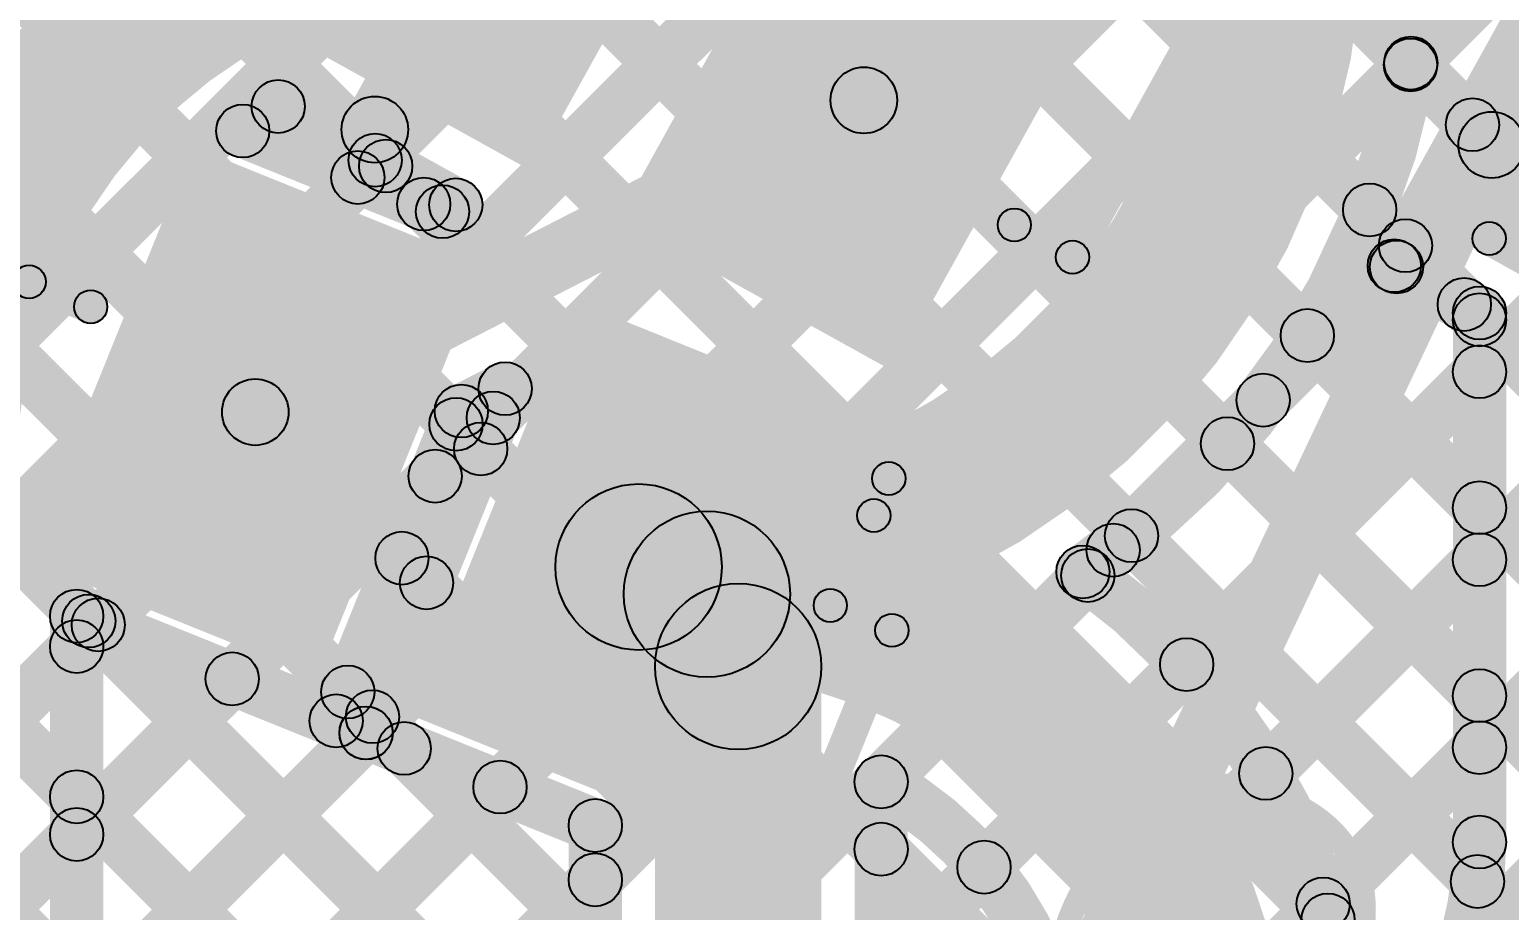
# Model space of a CAD drawing. Header units: millimetres. Extents: x -2.17 to 2.17, y -2.17 to 2.17.
# Drawn here: x -1.6756 to -1.453, y 0.6459 to 0.7785 of the extents above; entities that cross this region are included whole.
import ezdxf

# ---------------------------------------------------------------- set-up
doc = ezdxf.new("R2010")
doc.units = ezdxf.units.MM
doc.header["$MEASUREMENT"] = 0
for name, color, linetype in [('BottomLayer', 5, 'Continuous'), ('Mechanical2', 216, 'Continuous'), ('TopLayer', 1, 'Continuous'), ('TopOverlay', 2, 'Continuous'), ('TopPaste', 8, 'Continuous'), ('TopSolder', 216, 'Continuous')]:
    doc.layers.add(name, color=color, linetype=linetype)

# ---------------------------------------------------------------- blocks, each defined once
blk = doc.blocks.new('WS2812B_M____12')
at = {"layer": 'TopLayer'}
for points in [[(0.03504, 0.05079), (0.09409, 0.05079), (0.09409, 0.01142), (0.03504, 0.01142)], [(0.03504, -0.01142), (0.09409, -0.01142), (0.09409, -0.05079), (0.03504, -0.05079)]]:
    blk.add_hatch(color=1, dxfattribs=at).paths.add_polyline_path(points)
at = {"layer": 'TopOverlay'}
for points in [[(0.07, 0.0725), (0.07, 0.0675), (-0.07, 0.0675), (-0.07, 0.0725)], [(0.0725, 0.06), (0.0675, 0.06), (0.0675, 0.07), (0.0725, 0.07)]]:
    blk.add_hatch(color=2, dxfattribs=at).paths.add_polyline_path(points)
h = blk.add_hatch(color=2, dxfattribs=at)
edge = h.paths.add_edge_path()
edge.add_arc((0.07, 0.07), 0.0025, 0, 360)
h = blk.add_hatch(color=2, dxfattribs=at)
edge = h.paths.add_edge_path()
edge.add_arc((0.07, 0.07), 0.0025, 0, 360)
h = blk.add_hatch(color=2, dxfattribs=at)
edge = h.paths.add_edge_path()
edge.add_arc((0.07, 0.06), 0.0025, 0, 360)
at = {"layer": 'TopPaste'}
for points in [[(0.03504, 0.05079), (0.09409, 0.05079), (0.09409, 0.01142), (0.03504, 0.01142)], [(0.03504, -0.01142), (0.09409, -0.01142), (0.09409, -0.05079), (0.03504, -0.05079)]]:
    blk.add_hatch(color=8, dxfattribs=at).paths.add_polyline_path(points)
at = {"layer": 'TopSolder'}
for points in [[(0.03104, 0.05479), (0.09809, 0.05479), (0.09809, 0.00742), (0.03104, 0.00742)], [(0.03104, -0.00742), (0.09809, -0.00742), (0.09809, -0.05479), (0.03104, -0.05479)]]:
    blk.add_hatch(color=216, dxfattribs=at).paths.add_polyline_path(points)
at = {"layer": 'TopOverlay'}
for centre in [(0.07, 0.07), (0.07, 0.07), (0.07, 0.06)]:
    blk.add_circle(centre, 0.0025, dxfattribs=at)
blk = doc.blocks.new('WS2812B_M____123')
at = {"layer": 'TopLayer'}
for points in [[(-0.09409, 0.05079), (-0.03504, 0.05079), (-0.03504, 0.01142), (-0.09409, 0.01142)], [(-0.09409, -0.01142), (-0.03504, -0.01142), (-0.03504, -0.05079), (-0.09409, -0.05079)]]:
    blk.add_hatch(color=1, dxfattribs=at).paths.add_polyline_path(points)
at = {"layer": 'TopOverlay'}
h = blk.add_hatch(color=2, dxfattribs=at)
edge = h.paths.add_edge_path()
edge.add_arc((-0.07, 0.07), 0.0025, 0, 360)
h = blk.add_hatch(color=2, dxfattribs=at)
edge = h.paths.add_edge_path()
edge.add_arc((-0.07, 0.07), 0.0025, 0, 360)
for points in [[(0.07, 0.0725), (0.07, 0.0675), (-0.07, 0.0675), (-0.07, 0.0725)], [(-0.0675, 0.06), (-0.0725, 0.06), (-0.0725, 0.07), (-0.0675, 0.07)], [(-0.0675, -0.07), (-0.0725, -0.07), (-0.0725, -0.06), (-0.0675, -0.06)], [(0.07, -0.0675), (0.07, -0.0725), (-0.07, -0.0725), (-0.07, -0.0675)]]:
    blk.add_hatch(color=2, dxfattribs=at).paths.add_polyline_path(points)
h = blk.add_hatch(color=2, dxfattribs=at)
edge = h.paths.add_edge_path()
edge.add_arc((-0.091, 0.061), 0.0025, 0, 360)
h = blk.add_hatch(color=2, dxfattribs=at)
edge = h.paths.add_edge_path()
edge.add_arc((-0.085, 0.061), 0.0025, 0, 360)
h = blk.add_hatch(color=2, dxfattribs=at)
edge = h.paths.add_edge_path()
edge.add_arc((-0.07, 0.06), 0.0025, 0, 360)
h = blk.add_hatch(color=2, dxfattribs=at)
edge = h.paths.add_edge_path()
edge.add_arc((-0.07, -0.06), 0.0025, 0, 360)
h = blk.add_hatch(color=2, dxfattribs=at)
edge = h.paths.add_edge_path()
edge.add_arc((-0.07, -0.07), 0.0025, 0, 360)
h = blk.add_hatch(color=2, dxfattribs=at)
edge = h.paths.add_edge_path()
edge.add_arc((-0.07, -0.07), 0.0025, 0, 360)
at = {"layer": 'TopPaste'}
for points in [[(-0.09409, 0.05079), (-0.03504, 0.05079), (-0.03504, 0.01142), (-0.09409, 0.01142)], [(-0.09409, -0.01142), (-0.03504, -0.01142), (-0.03504, -0.05079), (-0.09409, -0.05079)]]:
    blk.add_hatch(color=8, dxfattribs=at).paths.add_polyline_path(points)
at = {"layer": 'TopSolder'}
for points in [[(-0.09809, 0.05479), (-0.03104, 0.05479), (-0.03104, 0.00742), (-0.09809, 0.00742)], [(-0.09809, -0.00742), (-0.03104, -0.00742), (-0.03104, -0.05479), (-0.09809, -0.05479)]]:
    blk.add_hatch(color=216, dxfattribs=at).paths.add_polyline_path(points)
at = {"layer": 'TopOverlay', "const_width": 0.005}
blk.add_lwpolyline([(-0.085, 0.061, 1), (-0.091, 0.061, 1)], format="xyb", close=True, dxfattribs=at)
at = {"layer": 'TopOverlay'}
for centre in [(-0.07, 0.07), (-0.07, 0.07), (-0.091, 0.061), (-0.085, 0.061), (-0.07, 0.06), (-0.07, -0.06), (-0.07, -0.07), (-0.07, -0.07)]:
    blk.add_circle(centre, 0.0025, dxfattribs=at)
blk = doc.blocks.new('C__0402_297')
at = {"layer": 'TopLayer'}
for points in [[(-0.0275, -0.0125), (-0.0275, 0.0125), (-0.0095, 0.0125), (-0.0095, -0.0125)], [(0.0095, -0.0125), (0.0095, 0.0125), (0.0275, 0.0125), (0.0275, -0.0125)]]:
    blk.add_hatch(color=1, dxfattribs=at).paths.add_polyline_path(points)
at = {"layer": 'TopOverlay'}
h = blk.add_hatch(color=2, dxfattribs=at)
edge = h.paths.add_edge_path()
edge.add_arc((-0.031, 0.016), 0.0025, 0, 360)
h = blk.add_hatch(color=2, dxfattribs=at)
edge = h.paths.add_edge_path()
edge.add_arc((-0.031, 0.016), 0.0025, 0, 360)
for points in [[(-0.031, 0.0135), (-0.031, 0.0185), (-0.011, 0.0185), (-0.011, 0.0135)], [(0.011, 0.0135), (0.011, 0.0185), (0.031, 0.0185), (0.031, 0.0135)], [(-0.0335, 0.016), (-0.0285, 0.016), (-0.0285, -0.016), (-0.0335, -0.016)], [(0.0285, 0.016), (0.0335, 0.016), (0.0335, -0.016), (0.0285, -0.016)], [(-0.031, -0.0185), (-0.031, -0.0135), (-0.011, -0.0135), (-0.011, -0.0185)], [(0.011, -0.0185), (0.011, -0.0135), (0.031, -0.0135), (0.031, -0.0185)]]:
    blk.add_hatch(color=2, dxfattribs=at).paths.add_polyline_path(points)
h = blk.add_hatch(color=2, dxfattribs=at)
edge = h.paths.add_edge_path()
edge.add_arc((-0.011, 0.016), 0.0025, 0, 360)
h = blk.add_hatch(color=2, dxfattribs=at)
edge = h.paths.add_edge_path()
edge.add_arc((0.011, 0.016), 0.0025, 0, 360)
h = blk.add_hatch(color=2, dxfattribs=at)
edge = h.paths.add_edge_path()
edge.add_arc((0.031, 0.016), 0.0025, 0, 360)
h = blk.add_hatch(color=2, dxfattribs=at)
edge = h.paths.add_edge_path()
edge.add_arc((0.031, 0.016), 0.0025, 0, 360)
h = blk.add_hatch(color=2, dxfattribs=at)
edge = h.paths.add_edge_path()
edge.add_arc((-0.031, -0.016), 0.0025, 0, 360)
h = blk.add_hatch(color=2, dxfattribs=at)
edge = h.paths.add_edge_path()
edge.add_arc((-0.031, -0.016), 0.0025, 0, 360)
h = blk.add_hatch(color=2, dxfattribs=at)
edge = h.paths.add_edge_path()
edge.add_arc((-0.011, -0.016), 0.0025, 0, 360)
h = blk.add_hatch(color=2, dxfattribs=at)
edge = h.paths.add_edge_path()
edge.add_arc((0.011, -0.016), 0.0025, 0, 360)
h = blk.add_hatch(color=2, dxfattribs=at)
edge = h.paths.add_edge_path()
edge.add_arc((0.031, -0.016), 0.0025, 0, 360)
h = blk.add_hatch(color=2, dxfattribs=at)
edge = h.paths.add_edge_path()
edge.add_arc((0.031, -0.016), 0.0025, 0, 360)
at = {"layer": 'TopPaste'}
for points in [[(-0.0275, -0.0125), (-0.0275, 0.0125), (-0.0095, 0.0125), (-0.0095, -0.0125)], [(0.0095, -0.0125), (0.0095, 0.0125), (0.0275, 0.0125), (0.0275, -0.0125)]]:
    blk.add_hatch(color=8, dxfattribs=at).paths.add_polyline_path(points)
at = {"layer": 'TopSolder'}
for points in [[(-0.02986, -0.01486), (-0.02986, 0.01486), (-0.00714, 0.01486), (-0.00714, -0.01486)], [(0.00714, -0.01486), (0.00714, 0.01486), (0.02986, 0.01486), (0.02986, -0.01486)]]:
    blk.add_hatch(color=216, dxfattribs=at).paths.add_polyline_path(points)
at = {"layer": 'TopOverlay'}
for centre in [(-0.031, 0.016), (-0.031, 0.016), (-0.011, 0.016), (0.011, 0.016), (0.031, 0.016), (0.031, 0.016), (-0.031, -0.016), (-0.031, -0.016), (-0.011, -0.016), (0.011, -0.016), (0.031, -0.016), (0.031, -0.016)]:
    blk.add_circle(centre, 0.0025, dxfattribs=at)

msp = doc.modelspace()

# ---------------------------------------------------------------- hatches: boundary and pattern name
at = {"layer": 'BottomLayer'}
for points in [[(-1.97159, 0.29206), (-1.97725, 0.29772), (-0.23354, 2.04143), (-0.22788, 2.03577)], [(-1.99988, 0.29206), (-2.00553, 0.29772), (-0.2655, 2.03775), (-0.25984, 2.0321)], [(-2.01578, 0.30445), (-2.02143, 0.3101), (-0.29746, 2.03408), (-0.2918, 2.02842)], [(-2.00928, 0.33922), (-2.01494, 0.34488), (-0.32944, 2.03038), (-0.32378, 2.02472)], [(-2.00279, 0.374), (-2.00845, 0.37966), (-0.36457, 2.02354), (-0.35891, 2.01788)], [(-1.9963, 0.40878), (-2.00195, 0.41444), (-0.39969, 2.0167), (-0.39403, 2.01104)], [(-1.9898, 0.44356), (-1.99546, 0.44921), (-0.43481, 2.00986), (-0.42916, 2.0042)], [(-1.94331, 0.29206), (-1.94897, 0.29772), (-1.16993, 1.07675), (-1.16428, 1.07109)], [(-1.74792, 1.04788), (-1.74226, 1.05354), (-0.98644, 0.29772), (-0.9921, 0.29206)], [(-1.91502, 0.29206), (-1.92068, 0.29772), (-1.16617, 1.05223), (-1.16051, 1.04657)], [(-1.75817, 1.02985), (-1.75251, 1.0355), (-1.01473, 0.29772), (-1.02038, 0.29206)], [(-1.88674, 0.29206), (-1.8924, 0.29772), (-1.16535, 1.02476), (-1.15969, 1.01911)], [(-1.76842, 1.01181), (-1.76276, 1.01747), (-1.04301, 0.29772), (-1.04867, 0.29206)], [(-1.85846, 0.29206), (-1.86411, 0.29772), (-1.15727, 1.00456), (-1.15161, 0.9989)], [(-1.77867, 0.99378), (-1.77302, 0.99944), (-1.0713, 0.29772), (-1.07695, 0.29206)], [(-1.83017, 0.29206), (-1.83583, 0.29772), (-1.14328, 0.99027), (-1.13762, 0.98461)], [(-1.80189, 0.29206), (-1.80754, 0.29772), (-1.12552, 0.97974), (-1.11986, 0.97409)], [(-1.78893, 0.97575), (-1.78327, 0.98141), (-1.09958, 0.29772), (-1.10524, 0.29206)], [(-1.79918, 0.95772), (-1.79352, 0.96337), (-1.12786, 0.29772), (-1.13352, 0.29206)], [(-1.80943, 0.93968), (-1.80377, 0.94534), (-1.15615, 0.29772), (-1.16181, 0.29206)], [(-1.81968, 0.92165), (-1.81402, 0.92731), (-1.18443, 0.29772), (-1.19009, 0.29206)], [(-1.82967, 0.90335), (-1.82401, 0.90901), (-1.21272, 0.29772), (-1.21837, 0.29206)], [(-1.83839, 0.88379), (-1.83273, 0.88945), (-1.241, 0.29772), (-1.24666, 0.29206)], [(-1.84712, 0.86424), (-1.84146, 0.86989), (-1.26929, 0.29772), (-1.27494, 0.29206)], [(-1.85584, 0.84468), (-1.85019, 0.85033), (-1.29757, 0.29772), (-1.30323, 0.29206)], [(-1.86457, 0.82512), (-1.85891, 0.83078), (-1.32585, 0.29772), (-1.33151, 0.29206)]]:
    msp.add_hatch(color=5, dxfattribs=at).paths.add_polyline_path(points)
at = {"layer": 'TopLayer'}
for points in [[(-1.46504, 0.77033), (-1.47069, 0.77599), (-1.44256, 0.80412), (-1.4369, 0.79847)], [(-1.6193, 0.761), (-1.62804, 0.76585), (-1.60888, 0.80042), (-1.60013, 0.79557)], [(-1.4668, 0.741), (-1.4738, 0.74488), (-1.45149, 0.78511), (-1.4445, 0.78123)], [(-1.47064, 0.77061), (-1.46499, 0.77626), (-1.45571, 0.76698), (-1.46137, 0.76133)], [(-1.63937, 0.71646), (-1.64393, 0.72536), (-1.55238, 0.77229), (-1.54782, 0.76339)], [(-1.64014, 0.76341), (-1.63627, 0.77041), (-1.60955, 0.7556), (-1.61343, 0.7486)], [(-1.64504, 0.75951), (-1.64204, 0.76693), (-1.61198, 0.75479), (-1.61498, 0.74737)], [(-1.45807, 0.75674), (-1.45322, 0.76549), (-1.43354, 0.75458), (-1.43839, 0.74584)], [(-1.62339, 0.7534), (-1.62905, 0.75905), (-1.62645, 0.76165), (-1.62079, 0.756)], [(-1.62486, 0.75512), (-1.6192, 0.76077), (-1.61348, 0.75505), (-1.61914, 0.74939)], [(-1.47684, 0.74851), (-1.47118, 0.75417), (-1.4658, 0.74879), (-1.47145, 0.74313)], [(-1.47145, 0.74313), (-1.4658, 0.74879), (-1.45694, 0.73993), (-1.4626, 0.73428)], [(-1.47224, 0.73944), (-1.46836, 0.74644), (-1.45553, 0.73933), (-1.45941, 0.73233)], [(-1.48721, 0.71988), (-1.49286, 0.72554), (-1.47281, 0.74559), (-1.46715, 0.73994)], [(-1.4626, 0.73428), (-1.45694, 0.73993), (-1.45464, 0.73763), (-1.4603, 0.73197)], [(-1.48621, 0.72961), (-1.48056, 0.73526), (-1.45464, 0.70935), (-1.4603, 0.70369)], [(-1.45347, 0.6562), (-1.46147, 0.6562), (-1.46147, 0.73583), (-1.45347, 0.73583)], [(-1.60882, 0.71751), (-1.61247, 0.72463), (-1.6059, 0.728), (-1.60225, 0.72088)], [(-1.49872, 0.68009), (-1.50437, 0.68574), (-1.4603, 0.72982), (-1.45464, 0.72416)], [(-1.6213, 0.67113), (-1.62871, 0.67413), (-1.60778, 0.72594), (-1.60036, 0.72294)], [(-1.62578, 0.67294), (-1.6332, 0.67594), (-1.61436, 0.72257), (-1.60694, 0.71957)], [(-1.61177, 0.70845), (-1.61743, 0.71411), (-1.60868, 0.72285), (-1.60303, 0.7172)], [(-1.61428, 0.71625), (-1.60862, 0.72191), (-1.60491, 0.71819), (-1.61057, 0.71254)], [(-1.49822, 0.71333), (-1.49256, 0.71899), (-1.45464, 0.68106), (-1.4603, 0.67541)], [(-1.51266, 0.69948), (-1.507, 0.70514), (-1.45496, 0.6531), (-1.46062, 0.64744)], [(-1.62242, 0.69611), (-1.61676, 0.70176), (-1.61305, 0.69805), (-1.6187, 0.69239)], [(-1.51358, 0.6935), (-1.51924, 0.69916), (-1.51543, 0.70297), (-1.50977, 0.69732)], [(-1.4868, 0.66371), (-1.49246, 0.66937), (-1.4603, 0.70153), (-1.45464, 0.69588)], [(-1.67002, 0.6865), (-1.66703, 0.69392), (-1.62799, 0.67815), (-1.63099, 0.67073)], [(-1.66452, 0.63943), (-1.67252, 0.63943), (-1.67252, 0.69021), (-1.66452, 0.69021)], [(-1.6657, 0.68281), (-1.67135, 0.68847), (-1.6681, 0.69172), (-1.66244, 0.68607)], [(-1.66953, 0.68664), (-1.66387, 0.6923), (-1.58767, 0.6161), (-1.59333, 0.61045)], [(-1.6657, 0.65453), (-1.67135, 0.66018), (-1.64795, 0.68358), (-1.6423, 0.67793)], [(-1.63056, 0.67596), (-1.6249, 0.68162), (-1.62119, 0.6779), (-1.62684, 0.67225)], [(-1.5565, 0.59095), (-1.5815, 0.59095), (-1.5815, 0.68263), (-1.5565, 0.68263)], [(-1.62684, 0.67225), (-1.62119, 0.6779), (-1.61641, 0.67313), (-1.62207, 0.66747)], [(-1.65831, 0.63362), (-1.66397, 0.63928), (-1.62781, 0.67545), (-1.62215, 0.66979)], [(-1.6265, 0.66892), (-1.62351, 0.67634), (-1.589, 0.6624), (-1.592, 0.65498)], [(-1.62207, 0.66747), (-1.61641, 0.67313), (-1.58767, 0.64439), (-1.59333, 0.63873)], [(-1.47817, 0.64406), (-1.48383, 0.64972), (-1.4603, 0.67325), (-1.45464, 0.66759)], [(-1.67135, 0.66019), (-1.6657, 0.66584), (-1.61708, 0.61723), (-1.62274, 0.61157)], [(-1.64108, 0.62258), (-1.64673, 0.62824), (-1.60766, 0.66731), (-1.602, 0.66165)], [(-1.5435, 0.59095), (-1.5515, 0.59095), (-1.5515, 0.66526), (-1.5435, 0.66526)], [(-1.5865, 0.59095), (-1.5945, 0.59095), (-1.5945, 0.65869), (-1.5865, 0.65869)], [(-1.55033, 0.6523), (-1.54467, 0.65796), (-1.51773, 0.63101), (-1.52339, 0.62536)], [(-1.54467, 0.63413), (-1.55033, 0.63979), (-1.53485, 0.65526), (-1.52919, 0.64961)], [(-1.62187, 0.6135), (-1.62752, 0.61916), (-1.59333, 0.65336), (-1.58767, 0.6477)], [(-1.48311, 0.64165), (-1.47745, 0.6473), (-1.46194, 0.63179), (-1.4676, 0.62614)]]:
    msp.add_hatch(color=1, dxfattribs=at).paths.add_polyline_path(points)
h = msp.add_hatch(color=1, dxfattribs=at)
edge = h.paths.add_edge_path()
edge.add_arc((-1.46786, 0.77316), 0.004, 0, 360)
h = msp.add_hatch(color=1, dxfattribs=at)
edge = h.paths.add_edge_path()
edge.add_arc((-1.46782, 0.77343), 0.004, 0, 360)
h = msp.add_hatch(color=1, dxfattribs=at)
edge = h.paths.add_edge_path()
edge.add_arc((-1.5501, 0.76784), 0.005, 0, 360)
h = msp.add_hatch(color=1, dxfattribs=at)
edge = h.paths.add_edge_path()
edge.add_arc((-1.6382, 0.76691), 0.004, 0, 360)
h = msp.add_hatch(color=1, dxfattribs=at)
edge = h.paths.add_edge_path()
edge.add_arc((-1.6382, 0.76691), 0.004, 0, 360)
h = msp.add_hatch(color=1, dxfattribs=at)
edge = h.paths.add_edge_path()
edge.add_arc((-1.62367, 0.76343), 0.005, 0, 360)
h = msp.add_hatch(color=1, dxfattribs=at)
edge = h.paths.add_edge_path()
edge.add_arc((-1.45854, 0.76416), 0.004, 0, 360)
h = msp.add_hatch(color=1, dxfattribs=at)
edge = h.paths.add_edge_path()
edge.add_arc((-1.64354, 0.76322), 0.004, 0, 360)
h = msp.add_hatch(color=1, dxfattribs=at)
edge = h.paths.add_edge_path()
edge.add_arc((-1.64354, 0.76322), 0.004, 0, 360)
h = msp.add_hatch(color=1, dxfattribs=at)
edge = h.paths.add_edge_path()
edge.add_arc((-1.45565, 0.76112), 0.005, 0, 360)
h = msp.add_hatch(color=1, dxfattribs=at)
edge = h.paths.add_edge_path()
edge.add_arc((-1.62362, 0.75883), 0.004, 0, 360)
h = msp.add_hatch(color=1, dxfattribs=at)
edge = h.paths.add_edge_path()
edge.add_arc((-1.62203, 0.75794), 0.004, 0, 360)
h = msp.add_hatch(color=1, dxfattribs=at)
edge = h.paths.add_edge_path()
edge.add_arc((-1.62622, 0.75623), 0.004, 0, 360)
h = msp.add_hatch(color=1, dxfattribs=at)
edge = h.paths.add_edge_path()
edge.add_arc((-1.61631, 0.75222), 0.004, 0, 360)
h = msp.add_hatch(color=1, dxfattribs=at)
edge = h.paths.add_edge_path()
edge.add_arc((-1.61348, 0.75108), 0.004, 0, 360)
h = msp.add_hatch(color=1, dxfattribs=at)
edge = h.paths.add_edge_path()
edge.add_arc((-1.61149, 0.7521), 0.004, 0, 360)
h = msp.add_hatch(color=1, dxfattribs=at)
edge = h.paths.add_edge_path()
edge.add_arc((-1.47401, 0.75134), 0.004, 0, 360)
h = msp.add_hatch(color=1, dxfattribs=at)
edge = h.paths.add_edge_path()
edge.add_arc((-1.46862, 0.74596), 0.004, 0, 360)
h = msp.add_hatch(color=1, dxfattribs=at)
edge = h.paths.add_edge_path()
edge.add_arc((-1.46862, 0.74596), 0.004, 0, 360)
h = msp.add_hatch(color=1, dxfattribs=at)
edge = h.paths.add_edge_path()
edge.add_arc((-1.4703, 0.74294), 0.004, 0, 360)
h = msp.add_hatch(color=1, dxfattribs=at)
edge = h.paths.add_edge_path()
edge.add_arc((-1.4703, 0.74294), 0.004, 0, 360)
h = msp.add_hatch(color=1, dxfattribs=at)
edge = h.paths.add_edge_path()
edge.add_arc((-1.46998, 0.74276), 0.004, 0, 360)
h = msp.add_hatch(color=1, dxfattribs=at)
edge = h.paths.add_edge_path()
edge.add_arc((-1.45977, 0.73711), 0.004, 0, 360)
h = msp.add_hatch(color=1, dxfattribs=at)
edge = h.paths.add_edge_path()
edge.add_arc((-1.45977, 0.73711), 0.004, 0, 360)
h = msp.add_hatch(color=1, dxfattribs=at)
edge = h.paths.add_edge_path()
edge.add_arc((-1.45747, 0.73583), 0.004, 0, 360)
h = msp.add_hatch(color=1, dxfattribs=at)
edge = h.paths.add_edge_path()
edge.add_arc((-1.45747, 0.73583), 0.004, 0, 360)
h = msp.add_hatch(color=1, dxfattribs=at)
edge = h.paths.add_edge_path()
edge.add_arc((-1.45747, 0.7348), 0.004, 0, 360)
h = msp.add_hatch(color=1, dxfattribs=at)
edge = h.paths.add_edge_path()
edge.add_arc((-1.48338, 0.73243), 0.004, 0, 360)
h = msp.add_hatch(color=1, dxfattribs=at)
edge = h.paths.add_edge_path()
edge.add_arc((-1.45747, 0.72699), 0.004, 0, 360)
h = msp.add_hatch(color=1, dxfattribs=at)
edge = h.paths.add_edge_path()
edge.add_arc((-1.60407, 0.72444), 0.004, 0, 360)
h = msp.add_hatch(color=1, dxfattribs=at)
edge = h.paths.add_edge_path()
edge.add_arc((-1.60407, 0.72444), 0.004, 0, 360)
h = msp.add_hatch(color=1, dxfattribs=at)
edge = h.paths.add_edge_path()
edge.add_arc((-1.64165, 0.72091), 0.005, 0, 360)
h = msp.add_hatch(color=1, dxfattribs=at)
edge = h.paths.add_edge_path()
edge.add_arc((-1.49003, 0.72271), 0.004, 0, 360)
h = msp.add_hatch(color=1, dxfattribs=at)
edge = h.paths.add_edge_path()
edge.add_arc((-1.61065, 0.72107), 0.004, 0, 360)
h = msp.add_hatch(color=1, dxfattribs=at)
edge = h.paths.add_edge_path()
edge.add_arc((-1.61065, 0.72107), 0.004, 0, 360)
h = msp.add_hatch(color=1, dxfattribs=at)
edge = h.paths.add_edge_path()
edge.add_arc((-1.60585, 0.72003), 0.004, 0, 360)
h = msp.add_hatch(color=1, dxfattribs=at)
edge = h.paths.add_edge_path()
edge.add_arc((-1.61145, 0.71908), 0.004, 0, 360)
h = msp.add_hatch(color=1, dxfattribs=at)
edge = h.paths.add_edge_path()
edge.add_arc((-1.60774, 0.71537), 0.004, 0, 360)
h = msp.add_hatch(color=1, dxfattribs=at)
edge = h.paths.add_edge_path()
edge.add_arc((-1.49539, 0.71616), 0.004, 0, 360)
h = msp.add_hatch(color=1, dxfattribs=at)
edge = h.paths.add_edge_path()
edge.add_arc((-1.6146, 0.71128), 0.004, 0, 360)
h = msp.add_hatch(color=1, dxfattribs=at)
edge = h.paths.add_edge_path()
edge.add_arc((-1.45747, 0.70652), 0.004, 0, 360)
h = msp.add_hatch(color=1, dxfattribs=at)
edge = h.paths.add_edge_path()
edge.add_arc((-1.58398, 0.6976), 0.0125, 0, 360)
h = msp.add_hatch(color=1, dxfattribs=at)
edge = h.paths.add_edge_path()
edge.add_arc((-1.58398, 0.6976), 0.0125, 0, 360)
h = msp.add_hatch(color=1, dxfattribs=at)
edge = h.paths.add_edge_path()
edge.add_arc((-1.5737, 0.69352), 0.0125, 0, 360)
h = msp.add_hatch(color=1, dxfattribs=at)
edge = h.paths.add_edge_path()
edge.add_arc((-1.5737, 0.69352), 0.0125, 0, 360)
h = msp.add_hatch(color=1, dxfattribs=at)
edge = h.paths.add_edge_path()
edge.add_arc((-1.5737, 0.69352), 0.0125, 0, 360)
h = msp.add_hatch(color=1, dxfattribs=at)
edge = h.paths.add_edge_path()
edge.add_arc((-1.50983, 0.70231), 0.004, 0, 360)
h = msp.add_hatch(color=1, dxfattribs=at)
edge = h.paths.add_edge_path()
edge.add_arc((-1.5126, 0.70014), 0.004, 0, 360)
h = msp.add_hatch(color=1, dxfattribs=at)
edge = h.paths.add_edge_path()
edge.add_arc((-1.61959, 0.69893), 0.004, 0, 360)
h = msp.add_hatch(color=1, dxfattribs=at)
edge = h.paths.add_edge_path()
edge.add_arc((-1.45747, 0.6987), 0.004, 0, 360)
h = msp.add_hatch(color=1, dxfattribs=at)
edge = h.paths.add_edge_path()
edge.add_arc((-1.61588, 0.69522), 0.004, 0, 360)
h = msp.add_hatch(color=1, dxfattribs=at)
edge = h.paths.add_edge_path()
edge.add_arc((-1.51714, 0.69686), 0.004, 0, 360)
h = msp.add_hatch(color=1, dxfattribs=at)
edge = h.paths.add_edge_path()
edge.add_arc((-1.51714, 0.69686), 0.004, 0, 360)
h = msp.add_hatch(color=1, dxfattribs=at)
edge = h.paths.add_edge_path()
edge.add_arc((-1.51641, 0.69633), 0.004, 0, 360)
h = msp.add_hatch(color=1, dxfattribs=at)
edge = h.paths.add_edge_path()
edge.add_arc((-1.569, 0.68263), 0.0125, 0, 360)
h = msp.add_hatch(color=1, dxfattribs=at)
edge = h.paths.add_edge_path()
edge.add_arc((-1.569, 0.68263), 0.0125, 0, 360)
h = msp.add_hatch(color=1, dxfattribs=at)
edge = h.paths.add_edge_path()
edge.add_arc((-1.66852, 0.69021), 0.004, 0, 360)
h = msp.add_hatch(color=1, dxfattribs=at)
edge = h.paths.add_edge_path()
edge.add_arc((-1.66852, 0.69021), 0.004, 0, 360)
h = msp.add_hatch(color=1, dxfattribs=at)
edge = h.paths.add_edge_path()
edge.add_arc((-1.6667, 0.68947), 0.004, 0, 360)
h = msp.add_hatch(color=1, dxfattribs=at)
edge = h.paths.add_edge_path()
edge.add_arc((-1.66527, 0.6889), 0.004, 0, 360)
h = msp.add_hatch(color=1, dxfattribs=at)
edge = h.paths.add_edge_path()
edge.add_arc((-1.66852, 0.68564), 0.004, 0, 360)
h = msp.add_hatch(color=1, dxfattribs=at)
edge = h.paths.add_edge_path()
edge.add_arc((-1.50154, 0.68291), 0.004, 0, 360)
h = msp.add_hatch(color=1, dxfattribs=at)
edge = h.paths.add_edge_path()
edge.add_arc((-1.64512, 0.68076), 0.004, 0, 360)
h = msp.add_hatch(color=1, dxfattribs=at)
edge = h.paths.add_edge_path()
edge.add_arc((-1.62773, 0.67879), 0.004, 0, 360)
h = msp.add_hatch(color=1, dxfattribs=at)
edge = h.paths.add_edge_path()
edge.add_arc((-1.45747, 0.67823), 0.004, 0, 360)
h = msp.add_hatch(color=1, dxfattribs=at)
edge = h.paths.add_edge_path()
edge.add_arc((-1.62402, 0.67507), 0.004, 0, 360)
h = msp.add_hatch(color=1, dxfattribs=at)
edge = h.paths.add_edge_path()
edge.add_arc((-1.62402, 0.67507), 0.004, 0, 360)
h = msp.add_hatch(color=1, dxfattribs=at)
edge = h.paths.add_edge_path()
edge.add_arc((-1.62949, 0.67444), 0.004, 0, 360)
h = msp.add_hatch(color=1, dxfattribs=at)
edge = h.paths.add_edge_path()
edge.add_arc((-1.62949, 0.67444), 0.004, 0, 360)
h = msp.add_hatch(color=1, dxfattribs=at)
edge = h.paths.add_edge_path()
edge.add_arc((-1.625, 0.67263), 0.004, 0, 360)
h = msp.add_hatch(color=1, dxfattribs=at)
edge = h.paths.add_edge_path()
edge.add_arc((-1.625, 0.67263), 0.004, 0, 360)
h = msp.add_hatch(color=1, dxfattribs=at)
edge = h.paths.add_edge_path()
edge.add_arc((-1.62498, 0.67262), 0.004, 0, 360)
h = msp.add_hatch(color=1, dxfattribs=at)
edge = h.paths.add_edge_path()
edge.add_arc((-1.61924, 0.6703), 0.004, 0, 360)
h = msp.add_hatch(color=1, dxfattribs=at)
edge = h.paths.add_edge_path()
edge.add_arc((-1.61924, 0.6703), 0.004, 0, 360)
h = msp.add_hatch(color=1, dxfattribs=at)
edge = h.paths.add_edge_path()
edge.add_arc((-1.45747, 0.67042), 0.004, 0, 360)
h = msp.add_hatch(color=1, dxfattribs=at)
edge = h.paths.add_edge_path()
edge.add_arc((-1.48963, 0.66654), 0.004, 0, 360)
h = msp.add_hatch(color=1, dxfattribs=at)
edge = h.paths.add_edge_path()
edge.add_arc((-1.60483, 0.66448), 0.004, 0, 360)
h = msp.add_hatch(color=1, dxfattribs=at)
edge = h.paths.add_edge_path()
edge.add_arc((-1.5475, 0.66526), 0.004, 0, 360)
h = msp.add_hatch(color=1, dxfattribs=at)
edge = h.paths.add_edge_path()
edge.add_arc((-1.5475, 0.66526), 0.004, 0, 360)
h = msp.add_hatch(color=1, dxfattribs=at)
edge = h.paths.add_edge_path()
edge.add_arc((-1.66852, 0.66302), 0.004, 0, 360)
h = msp.add_hatch(color=1, dxfattribs=at)
edge = h.paths.add_edge_path()
edge.add_arc((-1.66852, 0.65735), 0.004, 0, 360)
h = msp.add_hatch(color=1, dxfattribs=at)
edge = h.paths.add_edge_path()
edge.add_arc((-1.5905, 0.65869), 0.004, 0, 360)
h = msp.add_hatch(color=1, dxfattribs=at)
edge = h.paths.add_edge_path()
edge.add_arc((-1.5905, 0.65869), 0.004, 0, 360)
h = msp.add_hatch(color=1, dxfattribs=at)
edge = h.paths.add_edge_path()
edge.add_arc((-1.5475, 0.65513), 0.004, 0, 360)
h = msp.add_hatch(color=1, dxfattribs=at)
edge = h.paths.add_edge_path()
edge.add_arc((-1.45747, 0.6562), 0.004, 0, 360)
h = msp.add_hatch(color=1, dxfattribs=at)
edge = h.paths.add_edge_path()
edge.add_arc((-1.45747, 0.6562), 0.004, 0, 360)
h = msp.add_hatch(color=1, dxfattribs=at)
edge = h.paths.add_edge_path()
edge.add_arc((-1.5905, 0.65053), 0.004, 0, 360)
h = msp.add_hatch(color=1, dxfattribs=at)
edge = h.paths.add_edge_path()
edge.add_arc((-1.53202, 0.65243), 0.004, 0, 360)
h = msp.add_hatch(color=1, dxfattribs=at)
edge = h.paths.add_edge_path()
edge.add_arc((-1.45779, 0.65027), 0.004, 0, 360)
h = msp.add_hatch(color=1, dxfattribs=at)
edge = h.paths.add_edge_path()
edge.add_arc((-1.481, 0.64689), 0.004, 0, 360)
h = msp.add_hatch(color=1, dxfattribs=at)
edge = h.paths.add_edge_path()
edge.add_arc((-1.48028, 0.64447), 0.004, 0, 360)

# ---------------------------------------------------------------- linework, layer by layer
at = {"layer": 'Mechanical2', "const_width": 0.01}
for points in [[(2.16535, 0.001, 1), (-2.16535, 0.001, 1)], [(2.08135, -0.01, 1), (-2.04935, -0.01, 1)], [(1.84055, 0.001, 1), (-1.84055, 0.001, 1)], [(1.6437, 0.001, 1), (-1.6437, 0.001, 1)], [(1.50394, 0, 1), (-1.50394, 0, 1)]]:
    msp.add_lwpolyline(points, format="xyb", close=True, dxfattribs=at)
at = {"layer": 'TopLayer'}
for points, const_width in [([(-1.71152, 0.71248, -0.336531), (-1.63329, 0.81555)], 0.008), ([(-1.69002, 0.71248, -0.414214), (-1.60451, 0.798)], 0.025), ([(-1.48749, 0.79408, -0.414214), (-1.58398, 0.6976)], 0.025), ([(-1.46599, 0.79408, -0.246991), (-1.51714, 0.69686)], 0.008), ([(-1.64354, 0.76322, -0.025333), (-1.6382, 0.76691)], 0.008), ([(-1.58398, 0.6976, -0.191287), (-1.5737, 0.69352)], 0.025), ([(-1.5737, 0.69352, -0.414214), (-1.49807, 0.61789)], 0.025), ([(-1.5737, 0.69352, -0.20656), (-1.569, 0.68263)], 0.025), ([(-1.51714, 0.69686, -0.221525), (-1.47686, 0.62539)], 0.008), ([(-1.5475, 0.66526, -0.268832), (-1.51958, 0.61871)], 0.008), ([(-1.43597, 0.6562, -0.414214), (-1.51193, 0.58024)], 0.025), ([(-1.45747, 0.6562, -0.201045), (-1.47374, 0.61737)], 0.008)]:
    msp.add_lwpolyline(points, format="xyb", dxfattribs=dict(at, const_width=const_width))
for centre, radius in [((-1.46786, 0.77316), 0.004), ((-1.46782, 0.77343), 0.004), ((-1.5501, 0.76784), 0.005), ((-1.6382, 0.76691), 0.004), ((-1.6382, 0.76691), 0.004), ((-1.62367, 0.76343), 0.005), ((-1.45854, 0.76416), 0.004), ((-1.64354, 0.76322), 0.004), ((-1.64354, 0.76322), 0.004), ((-1.45565, 0.76112), 0.005), ((-1.62362, 0.75883), 0.004), ((-1.62203, 0.75794), 0.004), ((-1.62622, 0.75623), 0.004), ((-1.61631, 0.75222), 0.004), ((-1.61348, 0.75108), 0.004), ((-1.61149, 0.7521), 0.004), ((-1.47401, 0.75134), 0.004), ((-1.46862, 0.74596), 0.004), ((-1.46862, 0.74596), 0.004), ((-1.4703, 0.74294), 0.004), ((-1.4703, 0.74294), 0.004), ((-1.46998, 0.74276), 0.004), ((-1.45977, 0.73711), 0.004), ((-1.45977, 0.73711), 0.004), ((-1.45747, 0.73583), 0.004), ((-1.45747, 0.73583), 0.004), ((-1.45747, 0.7348), 0.004), ((-1.48338, 0.73243), 0.004), ((-1.45747, 0.72699), 0.004), ((-1.60407, 0.72444), 0.004), ((-1.60407, 0.72444), 0.004), ((-1.64165, 0.72091), 0.005), ((-1.49003, 0.72271), 0.004), ((-1.61065, 0.72107), 0.004), ((-1.61065, 0.72107), 0.004), ((-1.60585, 0.72003), 0.004), ((-1.61145, 0.71908), 0.004), ((-1.60774, 0.71537), 0.004), ((-1.49539, 0.71616), 0.004), ((-1.6146, 0.71128), 0.004), ((-1.45747, 0.70652), 0.004), ((-1.58398, 0.6976), 0.0125), ((-1.58398, 0.6976), 0.0125), ((-1.5737, 0.69352), 0.0125), ((-1.5737, 0.69352), 0.0125), ((-1.5737, 0.69352), 0.0125), ((-1.50983, 0.70231), 0.004), ((-1.5126, 0.70014), 0.004), ((-1.61959, 0.69893), 0.004), ((-1.45747, 0.6987), 0.004), ((-1.61588, 0.69522), 0.004), ((-1.51714, 0.69686), 0.004), ((-1.51714, 0.69686), 0.004), ((-1.51641, 0.69633), 0.004), ((-1.569, 0.68263), 0.0125), ((-1.569, 0.68263), 0.0125), ((-1.66852, 0.69021), 0.004), ((-1.66852, 0.69021), 0.004), ((-1.6667, 0.68947), 0.004), ((-1.66527, 0.6889), 0.004), ((-1.66852, 0.68564), 0.004), ((-1.50154, 0.68291), 0.004), ((-1.64512, 0.68076), 0.004), ((-1.62773, 0.67879), 0.004), ((-1.45747, 0.67823), 0.004), ((-1.62402, 0.67507), 0.004), ((-1.62402, 0.67507), 0.004), ((-1.62949, 0.67444), 0.004), ((-1.62949, 0.67444), 0.004), ((-1.625, 0.67263), 0.004), ((-1.625, 0.67263), 0.004), ((-1.62498, 0.67262), 0.004), ((-1.61924, 0.6703), 0.004), ((-1.61924, 0.6703), 0.004), ((-1.45747, 0.67042), 0.004), ((-1.48963, 0.66654), 0.004), ((-1.60483, 0.66448), 0.004), ((-1.5475, 0.66526), 0.004), ((-1.5475, 0.66526), 0.004), ((-1.66852, 0.66302), 0.004), ((-1.66852, 0.65735), 0.004), ((-1.5905, 0.65869), 0.004), ((-1.5905, 0.65869), 0.004), ((-1.5475, 0.65513), 0.004), ((-1.45747, 0.6562), 0.004), ((-1.45747, 0.6562), 0.004), ((-1.5905, 0.65053), 0.004), ((-1.53202, 0.65243), 0.004), ((-1.45779, 0.65027), 0.004), ((-1.481, 0.64689), 0.004), ((-1.48028, 0.64447), 0.004)]:
    msp.add_circle(centre, radius, dxfattribs=at)

# ---------------------------------------------------------------- block references
for name, p, rotation in [('WS2812B_M____12', (-1.546, 0.83939), 241), ('C__0402_297', (-1.427, 0.76639), 61), ('WS2812B_M____123', (-1.637, 0.64939), 248)]:
    msp.add_blockref(name, p, dxfattribs=dict(rotation=rotation))

# ---------------------------------------------------------------- texts
at = {"layer": 'TopOverlay'}
msp.add_text('@', height=0.04, rotation=156, dxfattribs=at).set_placement((-1.466, 0.64639))

doc.saveas('drawing.dxf')
